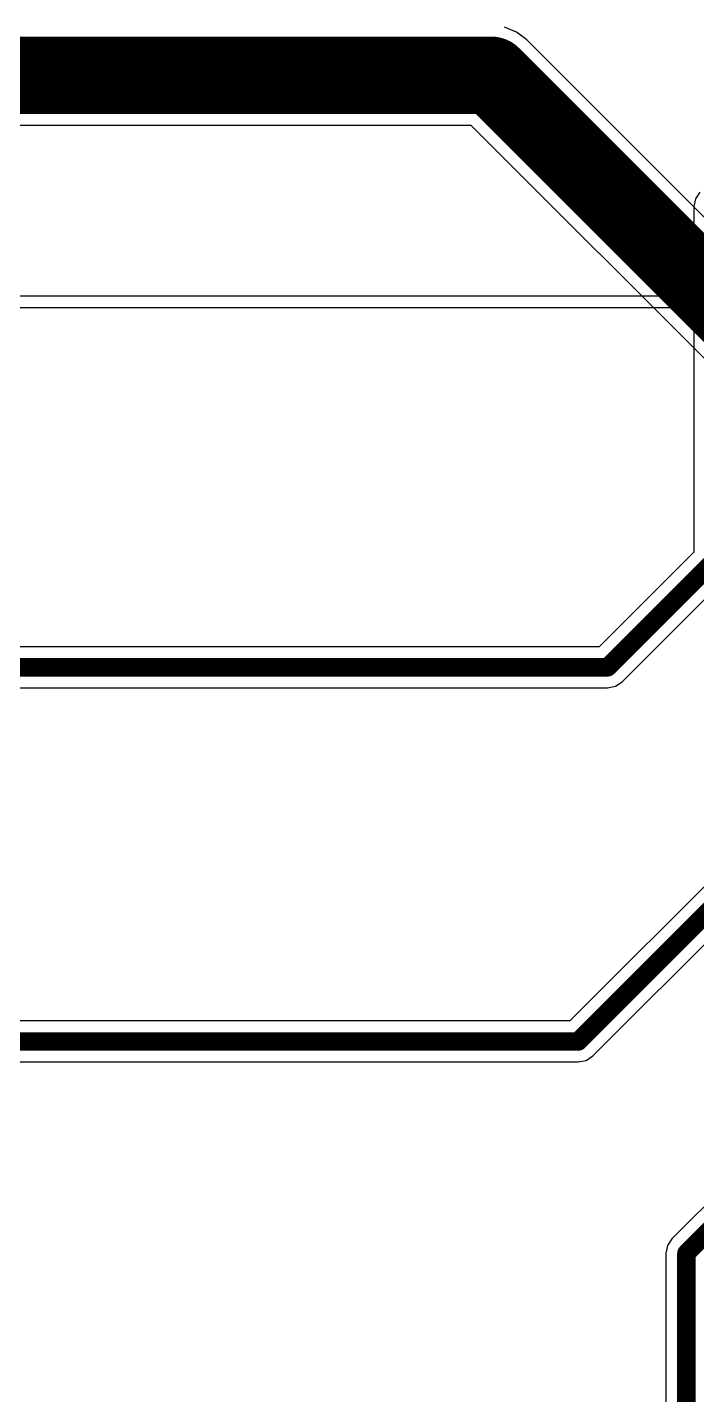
# Model space of a CAD drawing. Header units: millimetres. Extents: x -3 to 175, y -4 to 177.
# Drawn here: x 54.73 to 65.72, y 142.41 to 164.87 of the extents above; entities that cross this region are included whole.
import ezdxf

# ---------------------------------------------------------------- set-up
doc = ezdxf.new("R2010")
doc.units = ezdxf.units.MM
doc.layers.add('BottomLayer', color=5, linetype='Continuous')
doc.layers.add('TopLayer', color=1, linetype='Continuous')

msp = doc.modelspace()

# ---------------------------------------------------------------- linework, layer by layer
at = {"layer": 'BottomLayer'}
for p, q in [((62.767, 164.794), (62.569, 164.876)), ((62.937, 164.664), (62.767, 164.794)), ((70.977, 156.623), (62.937, 164.664)), ((18.517, 163.264), (62.017, 163.264)), ((62.017, 163.264), (70.058, 155.224)), ((68.012, 147.66), (65.319, 144.967)), ((65.319, 144.967), (65.246, 144.858)), ((65.246, 144.858), (65.221, 144.729)), ((65.221, 144.729), (65.221, 116.2))]:
    msp.add_line(p, q, dxfattribs=at)
for points, const_width in [([(18.517, 164.084), (62.357, 164.084)], 1.27), ([(62.357, 164.084), (70.637, 155.804)], 1.27), ([(65.557, 144.729), (68.25, 147.422)], 0.305), ([(65.557, 116.061), (65.557, 144.729)], 0.305)]:
    msp.add_lwpolyline(points, dxfattribs=dict(at, const_width=const_width))
for points, const_width in [([(62.04, 164.084, 1), (62.675, 164.084, 1)], 0.635), ([(62.04, 164.084, 1), (62.675, 164.084, 1)], 0.635), ([(65.481, 144.729, 1), (65.634, 144.729, 1)], 0.152), ([(65.481, 144.729, 1), (65.634, 144.729, 1)], 0.152)]:
    msp.add_lwpolyline(points, format="xyb", close=True, dxfattribs=dict(at, const_width=const_width))
at = {"layer": 'TopLayer'}
for p, q in [((65.704, 162.054), (65.678, 161.925)), ((65.777, 162.163), (65.704, 162.054)), ((65.678, 161.925), (65.678, 160.452)), ((65.678, 160.452), (45.187, 160.452)), ((45.187, 160.271), (65.678, 160.271)), ((65.678, 160.271), (65.678, 156.248)), ((65.678, 156.248), (64.123, 154.692)), ((64.5, 154.118), (66.186, 155.804)), ((64.123, 154.692), (18.39, 154.692)), ((64.391, 154.045), (64.5, 154.118)), ((19.13, 154.019), (64.262, 154.019)), ((64.262, 154.019), (64.391, 154.045)), ((66.313, 151.219), (63.64, 148.546)), ((64.017, 147.971), (66.872, 150.825)), ((63.64, 148.546), (22.748, 148.546)), ((22.787, 147.872), (63.779, 147.872)), ((63.779, 147.872), (63.908, 147.898)), ((63.908, 147.898), (64.017, 147.971))]:
    msp.add_line(p, q, dxfattribs=at)
at = {"layer": 'TopLayer', "const_width": 0.305}
for points in [[(64.262, 154.356), (66.015, 156.108)], [(18.39, 154.356), (64.262, 154.356)], [(63.779, 148.209), (66.65, 151.079)], [(21.819, 148.209), (63.779, 148.209)]]:
    msp.add_lwpolyline(points, dxfattribs=at)
at = {"layer": 'TopLayer', "const_width": 0.152}
for points in [[(64.186, 154.356, 1), (64.338, 154.356, 1)], [(64.186, 154.356, 1), (64.338, 154.356, 1)], [(63.703, 148.209, 1), (63.856, 148.209, 1)], [(63.703, 148.209, 1), (63.856, 148.209, 1)]]:
    msp.add_lwpolyline(points, format="xyb", close=True, dxfattribs=at)

doc.saveas('drawing.dxf')
